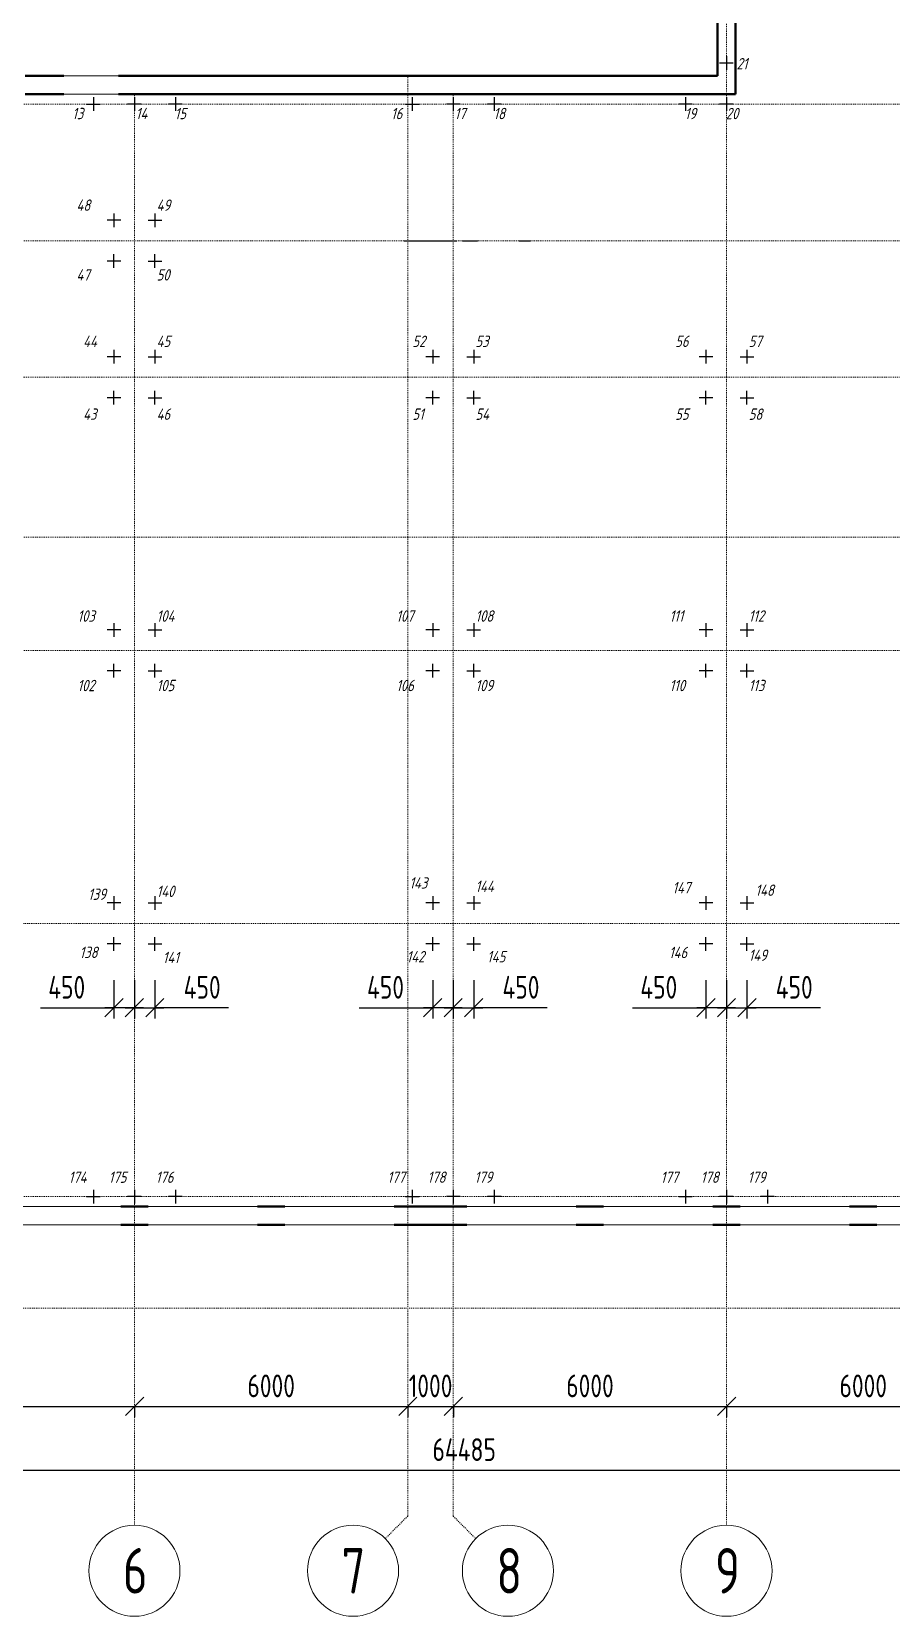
# Model space of a CAD drawing. Header units: millimetres. Extents: x 217525 to 325743, y -20439 to 118252.
# Drawn here: x 221144 to 221238.3, y -20115.1 to -19941 of the extents above; entities that cross this region are included whole.
import ezdxf

# ---------------------------------------------------------------- set-up
doc = ezdxf.new("R2010")
doc.units = ezdxf.units.MM
doc.linetypes.add('DASHDOT', pattern=[1, 0.5, -0.25, 0, -0.25])
doc.linetypes.add('K5LT_THIN_INCLUDED_TO_HATCHING', pattern=[0])
for name, color, linetype, lineweight in [('tonkie', 7, 'Continuous', 15), ('Внутрішні стіниі', 24, 'Continuous', 30), ('ВІСЬ', 197, 'DASHDOT', 15), ('Зовнішня стіна', 32, 'Continuous', 50)]:
    doc.layers.add(name, color=color, linetype=linetype, lineweight=lineweight)
doc.styles.add('ГОСТ 2.304', font='CS_Gost2304.shx')
doc.styles.add('РОЗМІР', font='isocpeur.ttf', dxfattribs={"width": 0.75})
doc.dimstyles.new('200', dxfattribs={"dimscale": 100, "dimtxt": 2.5, "dimasz": 2, "dimexe": 1.2, "dimexo": 1, "dimgap": 1, "dimtad": 1, "dimdec": 0, "dimlfac": 2, "dimzin": 0, "dimdsep": 46, "dimtxsty": 'РОЗМІР', "dimblk": 'OBLIQUE', "dimcen": 0.7, "dimdle": 1, "dimadec": 0, "dimazin": 0, "dimtfac": 1, "dimtdec": 0, "dimtix": 1, "dimtofl": 0, "dimtmove": 1, "dimatfit": 3, "dimfxl": 0.18, "dimtolj": 1, "dimtzin": 0, "dimarcsym": 0})

# ---------------------------------------------------------------- blocks, each defined once
blk = doc.blocks.new('_Oblique')
at = {"color": 0, "linetype": 'ByBlock', "lineweight": -2}
blk.add_line((-0.5, -0.5), (0.5, 0.5), dxfattribs=at)
blk = doc.blocks.new('*D1170')
at = {"layer": 'Defpoints', "color": 0, "transparency": 16777216}
for p in [(13149, 2406), (16149, 2406), (16149, 2306)]:
    blk.add_point(p, dxfattribs=at)
at = {"layer": 'tonkie', "color": 0, "lineweight": -2, "transparency": 16777216}
for p, q in [((13049, 2306), (16249, 2306)), ((13149, 2306), (13149, 2186)), ((16149, 2306), (16149, 2186))]:
    blk.add_line(p, q, dxfattribs=at)
at = {"layer": 'tonkie', "color": 0, "lineweight": -2, "transparency": 16777216, "xscale": 200, "yscale": 200, "zscale": 200, "rotation": 180}
blk.add_blockref('_Oblique', (13149, 2306), dxfattribs=at)
at = {"layer": 'tonkie', "color": 0, "lineweight": -2, "transparency": 16777216, "xscale": 200, "yscale": 200, "zscale": 200}
blk.add_blockref('_Oblique', (16149, 2306), dxfattribs=at)
at = {"layer": 'tonkie', "color": 0, "transparency": 16777216, "insert": (14649, 2531), "char_height": 250, "attachment_point": 5, "style": 'РОЗМІР'}
blk.add_mtext('\\A1;6000', dxfattribs=at)
blk = doc.blocks.new('*D1171')
at = {"layer": 'Defpoints', "color": 0, "transparency": 16777216}
for p in [(16149, 2406), (19149, 2406), (19149, 2306)]:
    blk.add_point(p, dxfattribs=at)
at = {"layer": 'tonkie', "color": 0, "lineweight": -2, "transparency": 16777216}
for p, q in [((16049, 2306), (19249, 2306)), ((16149, 2306), (16149, 2186)), ((19149, 2306), (19149, 2186))]:
    blk.add_line(p, q, dxfattribs=at)
at = {"layer": 'tonkie', "color": 0, "lineweight": -2, "transparency": 16777216, "xscale": 200, "yscale": 200, "zscale": 200, "rotation": 180}
blk.add_blockref('_Oblique', (16149, 2306), dxfattribs=at)
at = {"layer": 'tonkie', "color": 0, "lineweight": -2, "transparency": 16777216, "xscale": 200, "yscale": 200, "zscale": 200}
blk.add_blockref('_Oblique', (19149, 2306), dxfattribs=at)
at = {"layer": 'tonkie', "color": 0, "transparency": 16777216, "insert": (17649, 2531), "char_height": 250, "attachment_point": 5, "style": 'РОЗМІР'}
blk.add_mtext('\\A1;6000', dxfattribs=at)
blk = doc.blocks.new('*D1172')
at = {"layer": 'Defpoints', "color": 0, "transparency": 16777216}
for p in [(19149, 2406), (19649, 2406), (19649, 2306)]:
    blk.add_point(p, dxfattribs=at)
at = {"layer": 'tonkie', "color": 0, "lineweight": -2, "transparency": 16777216}
for p, q in [((19049, 2306), (19749, 2306)), ((19149, 2306), (19149, 2186)), ((19649, 2306), (19649, 2186))]:
    blk.add_line(p, q, dxfattribs=at)
at = {"layer": 'tonkie', "color": 0, "lineweight": -2, "transparency": 16777216, "xscale": 200, "yscale": 200, "zscale": 200, "rotation": 180}
blk.add_blockref('_Oblique', (19149, 2306), dxfattribs=at)
at = {"layer": 'tonkie', "color": 0, "lineweight": -2, "transparency": 16777216, "xscale": 200, "yscale": 200, "zscale": 200}
blk.add_blockref('_Oblique', (19649, 2306), dxfattribs=at)
at = {"layer": 'tonkie', "color": 0, "transparency": 16777216, "insert": (19399, 2531), "char_height": 250, "attachment_point": 5, "style": 'РОЗМІР'}
blk.add_mtext('\\A1;1000', dxfattribs=at)
blk = doc.blocks.new('*D1173')
at = {"layer": 'Defpoints', "color": 0, "transparency": 16777216}
for p in [(19649, 2406), (22649, 2408), (22649, 2306)]:
    blk.add_point(p, dxfattribs=at)
at = {"layer": 'tonkie', "color": 0, "lineweight": -2, "transparency": 16777216}
for p, q in [((19549, 2306), (22749, 2306)), ((19649, 2306), (19649, 2186)), ((22649, 2308), (22649, 2186))]:
    blk.add_line(p, q, dxfattribs=at)
at = {"layer": 'tonkie', "color": 0, "lineweight": -2, "transparency": 16777216, "xscale": 200, "yscale": 200, "zscale": 200, "rotation": 180}
blk.add_blockref('_Oblique', (19649, 2306), dxfattribs=at)
at = {"layer": 'tonkie', "color": 0, "lineweight": -2, "transparency": 16777216, "xscale": 200, "yscale": 200, "zscale": 200}
blk.add_blockref('_Oblique', (22649, 2306), dxfattribs=at)
at = {"layer": 'tonkie', "color": 0, "transparency": 16777216, "insert": (21149, 2531), "char_height": 250, "attachment_point": 5, "style": 'РОЗМІР'}
blk.add_mtext('\\A1;6000', dxfattribs=at)
blk = doc.blocks.new('*D1174')
at = {"layer": 'Defpoints', "color": 0, "transparency": 16777216}
for p in [(22649, 2408), (25649, 2408), (25649, 2306)]:
    blk.add_point(p, dxfattribs=at)
at = {"layer": 'tonkie', "color": 0, "lineweight": -2, "transparency": 16777216}
for p, q in [((22549, 2306), (25749, 2306)), ((22649, 2308), (22649, 2186)), ((25649, 2308), (25649, 2186))]:
    blk.add_line(p, q, dxfattribs=at)
at = {"layer": 'tonkie', "color": 0, "lineweight": -2, "transparency": 16777216, "xscale": 200, "yscale": 200, "zscale": 200, "rotation": 180}
blk.add_blockref('_Oblique', (22649, 2306), dxfattribs=at)
at = {"layer": 'tonkie', "color": 0, "lineweight": -2, "transparency": 16777216, "xscale": 200, "yscale": 200, "zscale": 200}
blk.add_blockref('_Oblique', (25649, 2306), dxfattribs=at)
at = {"layer": 'tonkie', "color": 0, "transparency": 16777216, "insert": (24149, 2531), "char_height": 250, "attachment_point": 5, "style": 'РОЗМІР'}
blk.add_mtext('\\A1;6000', dxfattribs=at)
blk = doc.blocks.new('*D1180')
at = {"layer": 'Defpoints', "color": 0, "transparency": 16777216}
for p in [(3649, 2306), (35886, 2306), (35886, 1606)]:
    blk.add_point(p, dxfattribs=at)
at = {"layer": 'tonkie', "color": 0, "lineweight": -2, "transparency": 16777216}
for p, q in [((3649, 2206), (3649, 1486)), ((35886, 2206), (35886, 1486)), ((3549, 1606), (35986, 1606))]:
    blk.add_line(p, q, dxfattribs=at)
at = {"layer": 'tonkie', "color": 0, "lineweight": -2, "transparency": 16777216, "xscale": 200, "yscale": 200, "zscale": 200, "rotation": 180}
blk.add_blockref('_Oblique', (3649, 1606), dxfattribs=at)
at = {"layer": 'tonkie', "color": 0, "lineweight": -2, "transparency": 16777216, "xscale": 200, "yscale": 200, "zscale": 200}
blk.add_blockref('_Oblique', (35886, 1606), dxfattribs=at)
at = {"layer": 'tonkie', "color": 0, "transparency": 16777216, "insert": (19768, 1831), "char_height": 250, "attachment_point": 5, "style": 'РОЗМІР'}
blk.add_mtext('\\A1;64485', dxfattribs=at)
blk = doc.blocks.new('*D1188')
at = {"layer": 'Defpoints', "color": 0, "transparency": 16777216}
for p in [(16147, 7087), (16372, 7087), (16372, 6685)]:
    blk.add_point(p, dxfattribs=at)
at = {"layer": 'tonkie', "color": 0, "lineweight": -2, "transparency": 16777216}
for p, q in [((16147, 6987), (16147, 6565)), ((16372, 6987), (16372, 6565)), ((16047, 6685), (16472, 6685)), ((17179, 6685), (16372, 6685))]:
    blk.add_line(p, q, dxfattribs=at)
at = {"layer": 'tonkie', "color": 0, "lineweight": -2, "transparency": 16777216, "xscale": 200, "yscale": 200, "zscale": 200, "rotation": 180}
blk.add_blockref('_Oblique', (16147, 6685), dxfattribs=at)
at = {"layer": 'tonkie', "color": 0, "lineweight": -2, "transparency": 16777216, "xscale": 200, "yscale": 200, "zscale": 200}
blk.add_blockref('_Oblique', (16372, 6685), dxfattribs=at)
at = {"layer": 'tonkie', "color": 0, "transparency": 16777216, "insert": (16891, 6910), "char_height": 250, "attachment_point": 5, "style": 'РОЗМІР'}
blk.add_mtext('\\A1;450', dxfattribs=at)
blk = doc.blocks.new('*D1189')
at = {"layer": 'Defpoints', "color": 0, "transparency": 16777216}
for p in [(15922, 7087), (16147, 7087), (15922, 6685)]:
    blk.add_point(p, dxfattribs=at)
at = {"layer": 'tonkie', "color": 0, "lineweight": -2, "transparency": 16777216}
for p, q in [((15922, 6987), (15922, 6565)), ((16147, 6987), (16147, 6565)), ((15116, 6685), (15922, 6685)), ((16247, 6685), (15822, 6685))]:
    blk.add_line(p, q, dxfattribs=at)
at = {"layer": 'tonkie', "color": 0, "lineweight": -2, "transparency": 16777216, "xscale": 200, "yscale": 200, "zscale": 200, "rotation": 180}
blk.add_blockref('_Oblique', (15922, 6685), dxfattribs=at)
at = {"layer": 'tonkie', "color": 0, "lineweight": -2, "transparency": 16777216, "xscale": 200, "yscale": 200, "zscale": 200}
blk.add_blockref('_Oblique', (16147, 6685), dxfattribs=at)
at = {"layer": 'tonkie', "color": 0, "transparency": 16777216, "insert": (15404, 6910), "char_height": 250, "attachment_point": 5, "style": 'РОЗМІР'}
blk.add_mtext('\\A1;450', dxfattribs=at)
blk = doc.blocks.new('*D1190')
at = {"layer": 'Defpoints', "color": 0, "transparency": 16777216}
for p in [(19647, 7087), (19872, 7087), (19872, 6685)]:
    blk.add_point(p, dxfattribs=at)
at = {"layer": 'tonkie', "color": 0, "lineweight": -2, "transparency": 16777216}
for p, q in [((19647, 6987), (19647, 6565)), ((19872, 6987), (19872, 6565)), ((19547, 6685), (19972, 6685)), ((20679, 6685), (19872, 6685))]:
    blk.add_line(p, q, dxfattribs=at)
at = {"layer": 'tonkie', "color": 0, "lineweight": -2, "transparency": 16777216, "xscale": 200, "yscale": 200, "zscale": 200, "rotation": 180}
blk.add_blockref('_Oblique', (19647, 6685), dxfattribs=at)
at = {"layer": 'tonkie', "color": 0, "lineweight": -2, "transparency": 16777216, "xscale": 200, "yscale": 200, "zscale": 200}
blk.add_blockref('_Oblique', (19872, 6685), dxfattribs=at)
at = {"layer": 'tonkie', "color": 0, "transparency": 16777216, "insert": (20391, 6910), "char_height": 250, "attachment_point": 5, "style": 'РОЗМІР'}
blk.add_mtext('\\A1;450', dxfattribs=at)
blk = doc.blocks.new('*D1191')
at = {"layer": 'Defpoints', "color": 0, "transparency": 16777216}
for p in [(19422, 7087), (19647, 7087), (19422, 6685)]:
    blk.add_point(p, dxfattribs=at)
at = {"layer": 'tonkie', "color": 0, "lineweight": -2, "transparency": 16777216}
for p, q in [((19422, 6987), (19422, 6565)), ((19647, 6987), (19647, 6565)), ((18616, 6685), (19422, 6685)), ((19747, 6685), (19322, 6685))]:
    blk.add_line(p, q, dxfattribs=at)
at = {"layer": 'tonkie', "color": 0, "lineweight": -2, "transparency": 16777216, "xscale": 200, "yscale": 200, "zscale": 200, "rotation": 180}
blk.add_blockref('_Oblique', (19422, 6685), dxfattribs=at)
at = {"layer": 'tonkie', "color": 0, "lineweight": -2, "transparency": 16777216, "xscale": 200, "yscale": 200, "zscale": 200}
blk.add_blockref('_Oblique', (19647, 6685), dxfattribs=at)
at = {"layer": 'tonkie', "color": 0, "transparency": 16777216, "insert": (18904, 6910), "char_height": 250, "attachment_point": 5, "style": 'РОЗМІР'}
blk.add_mtext('\\A1;450', dxfattribs=at)
blk = doc.blocks.new('*D1192')
at = {"layer": 'Defpoints', "color": 0, "transparency": 16777216}
for p in [(22647, 7087), (22872, 7087), (22872, 6685)]:
    blk.add_point(p, dxfattribs=at)
at = {"layer": 'tonkie', "color": 0, "lineweight": -2, "transparency": 16777216}
for p, q in [((22647, 6987), (22647, 6565)), ((22872, 6987), (22872, 6565)), ((22547, 6685), (22972, 6685)), ((23679, 6685), (22872, 6685))]:
    blk.add_line(p, q, dxfattribs=at)
at = {"layer": 'tonkie', "color": 0, "lineweight": -2, "transparency": 16777216, "xscale": 200, "yscale": 200, "zscale": 200, "rotation": 180}
blk.add_blockref('_Oblique', (22647, 6685), dxfattribs=at)
at = {"layer": 'tonkie', "color": 0, "lineweight": -2, "transparency": 16777216, "xscale": 200, "yscale": 200, "zscale": 200}
blk.add_blockref('_Oblique', (22872, 6685), dxfattribs=at)
at = {"layer": 'tonkie', "color": 0, "transparency": 16777216, "insert": (23391, 6910), "char_height": 250, "attachment_point": 5, "style": 'РОЗМІР'}
blk.add_mtext('\\A1;450', dxfattribs=at)
blk = doc.blocks.new('*D1193')
at = {"layer": 'Defpoints', "color": 0, "transparency": 16777216}
for p in [(22422, 7087), (22647, 7087), (22422, 6685)]:
    blk.add_point(p, dxfattribs=at)
at = {"layer": 'tonkie', "color": 0, "lineweight": -2, "transparency": 16777216}
for p, q in [((22422, 6987), (22422, 6565)), ((22647, 6987), (22647, 6565)), ((21616, 6685), (22422, 6685)), ((22747, 6685), (22322, 6685))]:
    blk.add_line(p, q, dxfattribs=at)
at = {"layer": 'tonkie', "color": 0, "lineweight": -2, "transparency": 16777216, "xscale": 200, "yscale": 200, "zscale": 200, "rotation": 180}
blk.add_blockref('_Oblique', (22422, 6685), dxfattribs=at)
at = {"layer": 'tonkie', "color": 0, "lineweight": -2, "transparency": 16777216, "xscale": 200, "yscale": 200, "zscale": 200}
blk.add_blockref('_Oblique', (22647, 6685), dxfattribs=at)
at = {"layer": 'tonkie', "color": 0, "transparency": 16777216, "insert": (21904, 6910), "char_height": 250, "attachment_point": 5, "style": 'РОЗМІР'}
blk.add_mtext('\\A1;450', dxfattribs=at)
blk = doc.blocks.new('A$C73322EC5')
at = {"color": 2}
for p, q in [((22722.43, 17060.55), (22572.43, 17060.55)), ((22647.43, 17135.55), (22647.43, 16985.55)), ((15622.43, 16610.55), (15772.43, 16610.55)), ((15697.43, 16685.55), (15697.43, 16535.55)), ((16222.43, 16610.55), (16072.43, 16610.55)), ((16147.43, 16685.55), (16147.43, 16535.55)), ((16672.43, 16610.55), (16522.43, 16610.55)), ((16597.43, 16685.55), (16597.43, 16535.55)), ((19122.43, 16610.55), (19272.43, 16610.55)), ((19197.43, 16685.55), (19197.43, 16535.55)), ((19722.43, 16610.55), (19572.43, 16610.55)), ((19647.43, 16685.55), (19647.43, 16535.55)), ((20172.43, 16610.55), (20022.43, 16610.55)), ((20097.43, 16685.55), (20097.43, 16535.55)), ((22272.43, 16610.55), (22122.43, 16610.55)), ((22197.43, 16685.55), (22197.43, 16535.55)), ((22722.43, 16610.55), (22572.43, 16610.55)), ((22647.43, 16685.55), (22647.43, 16535.55)), ((15997.43, 15335.55), (15847.43, 15335.55)), ((15922.43, 15410.55), (15922.43, 15260.55)), ((16297.43, 15335.55), (16447.43, 15335.55)), ((16372.43, 15410.55), (16372.43, 15260.55)), ((15997.43, 14885.55), (15847.43, 14885.55)), ((15922.43, 14810.55), (15922.43, 14960.55)), ((16297.43, 14885.55), (16447.43, 14885.55)), ((16372.43, 14810.55), (16372.43, 14960.55)), ((15997.43, 13835.55), (15847.43, 13835.55)), ((15922.43, 13910.55), (15922.43, 13760.55)), ((16297.43, 13835.55), (16447.43, 13835.55)), ((16372.43, 13910.55), (16372.43, 13760.55)), ((19497.43, 13835.55), (19347.43, 13835.55)), ((19422.43, 13910.55), (19422.43, 13760.55)), ((19797.43, 13835.55), (19947.43, 13835.55)), ((19872.43, 13910.55), (19872.43, 13760.55)), ((22497.43, 13835.55), (22347.43, 13835.55)), ((22422.43, 13910.55), (22422.43, 13760.55)), ((22797.43, 13835.55), (22947.43, 13835.55)), ((22872.43, 13910.55), (22872.43, 13760.55)), ((15922.43, 13310.55), (15922.43, 13460.55)), ((16372.43, 13310.55), (16372.43, 13460.55)), ((19422.43, 13310.55), (19422.43, 13460.55)), ((19872.43, 13310.55), (19872.43, 13460.55)), ((22422.43, 13310.55), (22422.43, 13460.55)), ((22872.43, 13310.55), (22872.43, 13460.55)), ((15997.43, 13385.55), (15847.43, 13385.55)), ((16297.43, 13385.55), (16447.43, 13385.55)), ((19497.43, 13385.55), (19347.43, 13385.55)), ((19797.43, 13385.55), (19947.43, 13385.55)), ((22497.43, 13385.55), (22347.43, 13385.55)), ((22797.43, 13385.55), (22947.43, 13385.55)), ((15997.43, 10835.55), (15847.43, 10835.55)), ((15922.43, 10910.55), (15922.43, 10760.55)), ((16297.43, 10835.55), (16447.43, 10835.55)), ((16372.43, 10910.55), (16372.43, 10760.55)), ((19497.43, 10835.55), (19347.43, 10835.55)), ((19422.43, 10910.55), (19422.43, 10760.55)), ((19797.43, 10835.55), (19947.43, 10835.55)), ((19872.43, 10910.55), (19872.43, 10760.55)), ((22497.43, 10835.55), (22347.43, 10835.55)), ((22422.43, 10910.55), (22422.43, 10760.55)), ((22797.43, 10835.55), (22947.43, 10835.55)), ((22872.43, 10910.55), (22872.43, 10760.55)), ((15922.43, 10310.55), (15922.43, 10460.55)), ((16372.43, 10310.55), (16372.43, 10460.55)), ((19422.43, 10310.55), (19422.43, 10460.55)), ((19872.43, 10310.55), (19872.43, 10460.55)), ((22422.43, 10310.55), (22422.43, 10460.55)), ((22872.43, 10310.55), (22872.43, 10460.55)), ((15997.43, 10385.55), (15847.43, 10385.55)), ((16297.43, 10385.55), (16447.43, 10385.55)), ((19497.43, 10385.55), (19347.43, 10385.55)), ((19797.43, 10385.55), (19947.43, 10385.55)), ((22497.43, 10385.55), (22347.43, 10385.55)), ((22797.43, 10385.55), (22947.43, 10385.55)), ((15997.43, 7835.55), (15847.43, 7835.55)), ((15922.43, 7910.55), (15922.43, 7760.55)), ((16297.43, 7835.55), (16447.43, 7835.55)), ((16372.43, 7910.55), (16372.43, 7760.55)), ((19497.43, 7835.55), (19347.43, 7835.55)), ((19422.43, 7910.55), (19422.43, 7760.55)), ((19797.43, 7835.55), (19947.43, 7835.55)), ((19872.43, 7910.55), (19872.43, 7760.55)), ((22497.43, 7835.55), (22347.43, 7835.55)), ((22422.43, 7910.55), (22422.43, 7760.55)), ((22797.43, 7835.55), (22947.43, 7835.55)), ((22872.43, 7910.55), (22872.43, 7760.55)), ((15997.43, 7385.55), (15847.43, 7385.55)), ((15922.43, 7310.55), (15922.43, 7460.55)), ((16297.43, 7385.55), (16447.43, 7385.55)), ((16372.43, 7310.55), (16372.43, 7460.55)), ((19497.43, 7385.55), (19347.43, 7385.55)), ((19422.43, 7310.55), (19422.43, 7460.55)), ((19797.43, 7385.55), (19947.43, 7385.55)), ((19872.43, 7310.55), (19872.43, 7460.55)), ((22497.43, 7385.55), (22347.43, 7385.55)), ((22422.43, 7310.55), (22422.43, 7460.55)), ((22797.43, 7385.55), (22947.43, 7385.55)), ((22872.43, 7310.55), (22872.43, 7460.55)), ((15622.43, 4610.55), (15772.43, 4610.55)), ((15697.43, 4685.55), (15697.43, 4535.55)), ((16222.43, 4610.55), (16072.43, 4610.55)), ((16147.43, 4685.55), (16147.43, 4535.55)), ((16672.43, 4610.55), (16522.43, 4610.55)), ((16597.43, 4685.55), (16597.43, 4535.55)), ((19122.43, 4610.55), (19272.43, 4610.55)), ((19197.43, 4685.55), (19197.43, 4535.55)), ((19722.43, 4610.55), (19572.43, 4610.55)), ((19647.43, 4685.55), (19647.43, 4535.55)), ((20172.43, 4610.55), (20022.43, 4610.55)), ((20097.43, 4685.55), (20097.43, 4535.55)), ((22122.43, 4610.55), (22272.43, 4610.55)), ((22197.43, 4685.55), (22197.43, 4535.55)), ((22722.43, 4610.55), (22572.43, 4610.55)), ((22647.43, 4685.55), (22647.43, 4535.55)), ((23172.43, 4610.55), (23022.43, 4610.55)), ((23097.43, 4685.55), (23097.43, 4535.55))]:
    blk.add_line(p, q, dxfattribs=at)
at = {"layer": 'tonkie', "color": 0, "linetype": 'K5LT_THIN_INCLUDED_TO_HATCHING'}
for p, q in [((15372.43, 16920.55), (15972.43, 16920.55)), ((15372.43, 16720.55), (15972.43, 16720.55)), ((14797.43, 4500.55), (15997.43, 4500.55)), ((16297.43, 4500.55), (17497.43, 4500.55)), ((17797.43, 4500.55), (18997.43, 4500.55)), ((19797.43, 4500.55), (20997.43, 4500.55)), ((21297.43, 4500.55), (22497.43, 4500.55)), ((22797.43, 4500.55), (23997.43, 4500.55)), ((24297.43, 4500.55), (25497.43, 4500.55)), ((14797.43, 4300.55), (15997.43, 4300.55)), ((16297.43, 4300.55), (17497.43, 4300.55)), ((17797.43, 4300.55), (18997.43, 4300.55)), ((19797.43, 4300.55), (20997.43, 4300.55)), ((21297.43, 4300.55), (22497.43, 4300.55)), ((22797.43, 4300.55), (23997.43, 4300.55)), ((24297.43, 4300.55), (25497.43, 4300.55))]:
    blk.add_line(p, q, dxfattribs=at)
at = {"layer": 'tonkie', "color": 0}
for centre in [(16147.43, 500), (18547.43, 500), (20247.43, 500), (22647.43, 500)]:
    blk.add_arc(centre, 500, 0, 359.999994, dxfattribs=at)
at = {"layer": 'Внутрішні стіниі', "color": 0}
for p, q in [((19107.43, 15110.55), (19687.43, 15110.55)), ((19747.43, 15110.55), (19915.13, 15110.55)), ((20370.13, 15110.55), (20497.43, 15110.55))]:
    blk.add_line(p, q, dxfattribs=at)
at = {"layer": 'ВІСЬ', "color": 0, "ltscale": 10}
for p, q in [((22647.43, 1000), (22647.43, 23157.32)), ((19147.43, 1100), (19147.43, 16920.56)), ((16147.43, 1000), (16147.43, 16720.55)), ((19647.43, 1100), (19647.43, 16720.55)), ((34647.43, 16610.55), (1000, 16610.55)), ((34647.43, 15110.55), (1000, 15110.55)), ((29387.81, 13610.55), (1000, 13610.55)), ((34647.43, 11853.19), (1000, 11853.19)), ((34647.43, 10610.55), (1000, 10610.55)), ((36019.58, 7610.55), (1000, 7610.55)), ((34647.43, 4610.55), (1000, 4610.55)), ((33194.39, 3385.66), (1000, 3385.66))]:
    blk.add_line(p, q, dxfattribs=at)
at = {"layer": 'ВІСЬ', "color": 0}
for p, q in [((18900.98, 853.55), (19147.43, 1100)), ((19893.88, 853.55), (19647.43, 1100))]:
    blk.add_line(p, q, dxfattribs=at)
at = {"layer": 'Зовнішня стіна', "color": 0}
for p, q in [((22547.43, 20007.54), (22547.43, 16920.55)), ((22747.43, 19924.7), (22747.43, 16720.55)), ((14947.43, 16920.55), (15372.43, 16920.55)), ((15972.43, 16920.55), (16417.43, 16920.55)), ((16417.43, 16920.55), (22547.43, 16920.55)), ((15372.43, 16720.55), (14947.43, 16720.55)), ((16417.43, 16720.55), (15972.43, 16720.55)), ((16417.43, 16720.55), (22747.43, 16720.55)), ((15997.43, 4500.55), (16297.43, 4500.55)), ((17497.43, 4500.55), (17797.43, 4500.55)), ((18997.43, 4500.55), (19797.43, 4500.55)), ((20997.43, 4500.55), (21297.43, 4500.55)), ((22497.43, 4500.55), (22797.43, 4500.55)), ((23997.43, 4500.55), (24297.43, 4500.55)), ((16297.43, 4300.55), (15997.43, 4300.55)), ((17797.43, 4300.55), (17497.43, 4300.55)), ((19797.43, 4300.55), (18997.43, 4300.55)), ((21297.43, 4300.55), (20997.43, 4300.55)), ((22797.43, 4300.55), (22497.43, 4300.55)), ((24297.43, 4300.55), (23997.43, 4300.55))]:
    blk.add_line(p, q, dxfattribs=at)
at = {"color": 7, "linetype": 'Continuous', "style": 'ГОСТ 2.304', "oblique": 15}
for s, p in [('21', (22758.03, 16992.08)), ('13', (15464.61, 16444.57)), ('14', (16162.24, 16444.57)), ('15', (16589.64, 16444.57)), ('16', (18964.61, 16444.57)), ('17', (19662.24, 16444.57)), ('18', (20089.64, 16444.57)), ('19', (22189.64, 16444.57)), ('20', (22639.64, 16444.57)), ('48', (15510.7, 15438.17)), ('49', (16391, 15438.17)), ('47', (15510.7, 14672.38)), ('50', (16391, 14672.38)), ('44', (15584, 13942.74)), ('45', (16391, 13942.74)), ('52', (19198.95, 13942.74)), ('53', (19891, 13942.74)), ('56', (22084, 13942.74)), ('57', (22891, 13942.74)), ('43', (15584, 13142.28)), ('46', (16391, 13142.28)), ('51', (19198.95, 13142.28)), ('54', (19891, 13142.28)), ('55', (22084, 13142.28)), ('58', (22891, 13142.28)), ('103', (15521.89, 10925.11)), ('104', (16391, 10925.11)), ('107', (19021.89, 10925.11)), ('108', (19891, 10925.11)), ('111', (22021.89, 10925.11)), ('112', (22891, 10925.11)), ('102', (15521.89, 10161.76)), ('105', (16391, 10161.76)), ('106', (19021.89, 10161.76)), ('109', (19891, 10161.76)), ('110', (22021.89, 10161.76)), ('113', (22891, 10161.76)), ('140', (16391, 7901.31)), ('143', (19165.88, 7993.33)), ('144', (19891, 7955.68)), ('147', (22053.52, 7941.06)), ('148', (22964.92, 7913.25)), ('139', (15638.86, 7868.94)), ('138', (15545.4, 7230.87)), ('146', (22016.21, 7229.43)), ('149', (22891, 7199.11)), ('141', (16458.02, 7174.22)), ('142', (19135.73, 7183.25)), ('145', (20019.14, 7183.25)), ('174', (15424.73, 4760.85)), ('175', (15864.77, 4760.85)), ('176', (16381.16, 4760.85)), ('177', (18924.73, 4760.85)), ('178', (19364.77, 4760.85)), ('179', (19881.16, 4760.85)), ('177', (21924.73, 4760.85)), ('178', (22364.77, 4760.85)), ('179', (22881.16, 4760.85))]:
    blk.add_text(s, height=125, dxfattribs=at).set_placement(p)
at = {"layer": 'tonkie', "color": 0, "style": 'РОЗМІР', "width": 0.75}
for s, p in [('6', (16020.82, 250.12)), ('7', (18420.82, 250.12)), ('8', (20120.82, 250.12)), ('9', (22520.82, 250.12))]:
    blk.add_text(s, height=500, dxfattribs=at).set_placement(p)
at = {"layer": 'tonkie', "color": 0}
for base, p1, p2, picture, middle in [((15922.43, 6684.87), (16147.43, 7086.63), (15922.43, 7086.63), '*D1189', (15403.54, 6558.4)), ((19422.43, 6684.87), (19647.43, 7086.63), (19422.43, 7086.63), '*D1191', (18903.54, 6558.4)), ((22422.43, 6684.87), (22647.43, 7086.63), (22422.43, 7086.63), '*D1193', (21903.54, 6558.4))]:
    dim = blk.add_linear_dim(base=base, p1=p1, p2=p2, angle=180, dimstyle='200', dxfattribs=at)
    dim.commit()
    dim.dimension.update_dxf_attribs({"geometry": picture, "text_midpoint": middle, "dimtype": 160})
for base, p1, p2, picture, middle in [((16372.43, 6684.87), (16147.43, 7086.63), (16372.43, 7086.63), '*D1188', (16891.32, 6558.4)), ((19872.43, 6684.87), (19647.43, 7086.63), (19872.43, 7086.63), '*D1190', (20391.32, 6558.4)), ((22872.43, 6684.87), (22647.43, 7086.63), (22872.43, 7086.63), '*D1192', (23391.32, 6558.4))]:
    dim = blk.add_linear_dim(base=base, p1=p1, p2=p2, dimstyle='200', dxfattribs=at)
    dim.commit()
    dim.dimension.update_dxf_attribs({"geometry": picture, "text_midpoint": middle, "dimtype": 160})
dim = blk.add_linear_dim(base=(16149.31, 2306.18), p1=(13149.31, 2406.18), p2=(16149.31, 2406.18), dimstyle='200', dxfattribs=at)
dim.commit()
dim.dimension.update_dxf_attribs({"geometry": '*D1170', "text_midpoint": (14649.31, 2531.18)})
for base, p1, p2, picture, middle in [((19149.31, 2306.18), (16149.31, 2406.18), (19149.31, 2406.18), '*D1171', (17649.31, 2531.18)), ((22649.31, 2306.18), (19649.31, 2406.18), (22649.31, 2407.93), '*D1173', (21149.31, 2531.18)), ((25649.31, 2306.18), (22649.31, 2407.93), (25649.31, 2407.93), '*D1174', (24149.31, 2531.18))]:
    dim = blk.add_linear_dim(base=base, p1=p1, p2=p2, dimstyle='200', override={"dimtmove": 1}, dxfattribs=at)
    dim.commit()
    dim.dimension.update_dxf_attribs({"geometry": picture, "text_midpoint": middle})
dim = blk.add_linear_dim(base=(19649.31, 2306.18), p1=(19149.31, 2406.18), p2=(19649.31, 2406.18), dimstyle='200', override={"dimtmove": 1}, dxfattribs=at)
dim.commit()
dim.dimension.update_dxf_attribs({"geometry": '*D1172', "text_midpoint": (19399.31, 2306.18), "dimtype": 160})
dim = blk.add_linear_dim(base=(35885.8, 1606.18), p1=(3649.31, 2306.18), p2=(35885.8, 2306.18), text='64485', dimstyle='200', dxfattribs=at)
dim.commit()
dim.dimension.update_dxf_attribs({"geometry": '*D1180', "text_midpoint": (19767.56, 1831.18)})

msp = doc.modelspace()

# ---------------------------------------------------------------- block references
at = {"ltscale": 100, "xscale": 0.01, "yscale": 0.01, "zscale": 0.01}
msp.add_blockref('A$C73322EC5', (220993.7682, -20115.1015), dxfattribs=at)

doc.saveas('drawing.dxf')
